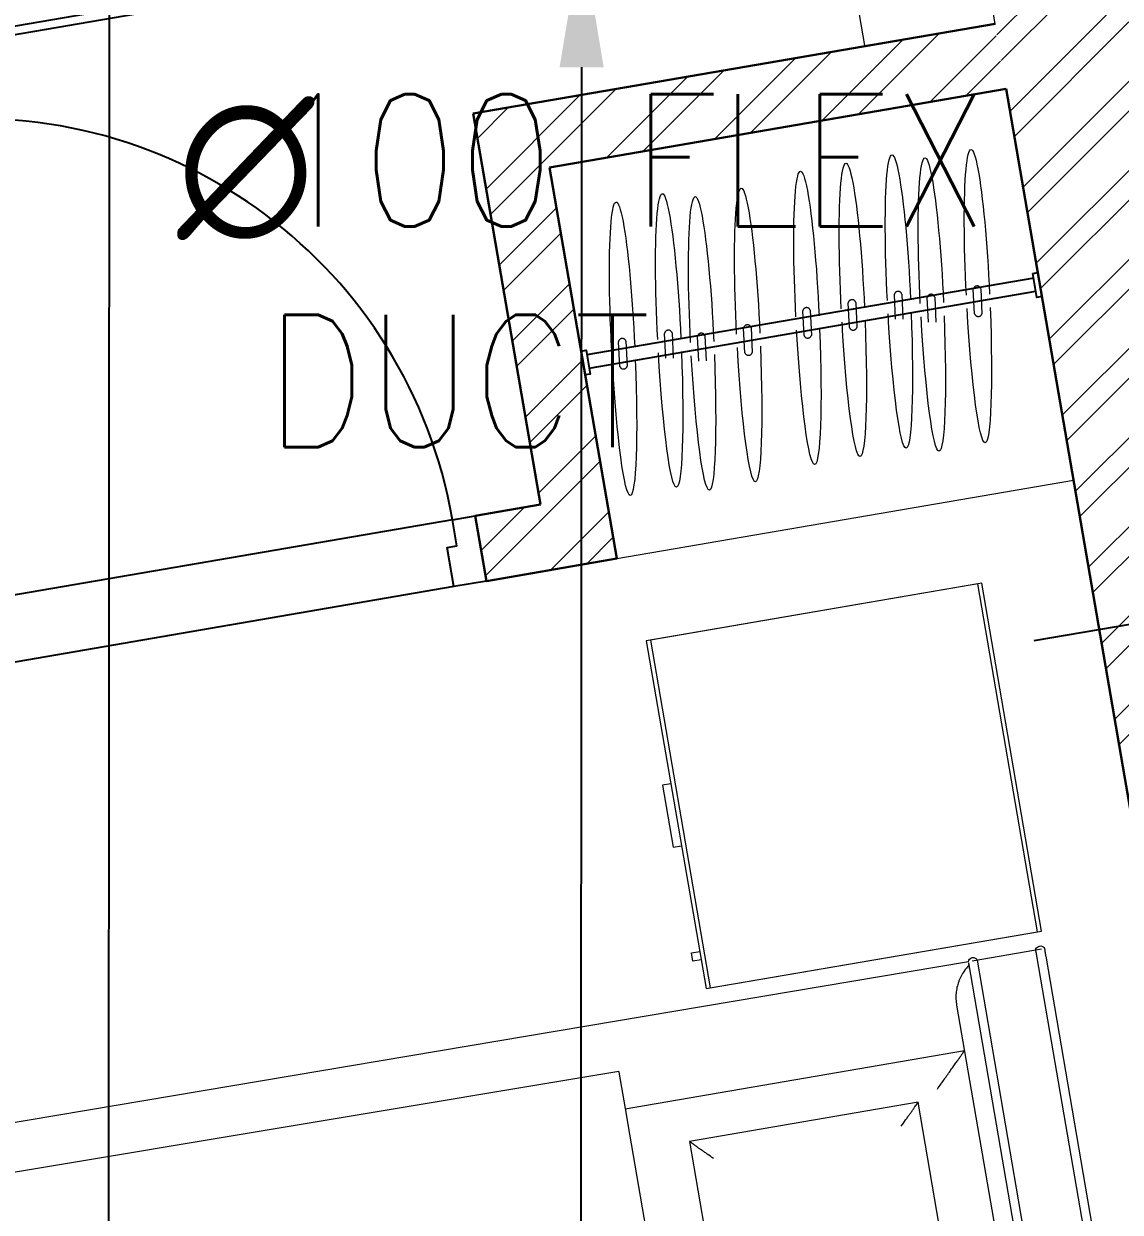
# Model space of a CAD drawing. Header units: millimetres. Extents: x -9226 to 166212, y -13 to 97274.
# Drawn here: x 24882 to 26539, y 16625 to 18422 of the extents above; entities that cross this region are included whole.
import ezdxf

# ---------------------------------------------------------------- set-up
doc = ezdxf.new("R2010")
doc.units = ezdxf.units.MM
for name, pattern in [('23491-GN-XR-PLOT LIMIT$0$DASHED', [0.75, 0.5, -0.25]), ('23491-GN-XR-PLOT LIMIT$0$PHANTOM2', [1.25, 0.625, -0.125, 0.125, -0.125, 0.125, -0.125]), ('23491-XR-AR-2ND FLOOR PLAN$0$23491-XR-AR-2ND FLOOR PLAN$0$Hidden_3', [7.14375, 4.7625, -2.38125]), ('23491-XR-AR-2ND FLOOR PLAN$0$Hidden_3', [7.14375, 4.7625, -2.38125])]:
    doc.linetypes.add(name, pattern=pattern)
doc.layers.get('0').update_dxf_attribs({"color": 8})
doc.layers.get('Defpoints').update_dxf_attribs({"color": 8})
for name, color, linetype in [('-TEXT', 7, 'Continuous'), ('1.INS', 8, 'Continuous'), ('23491-GN-XR-PLOT LIMIT$0$ARCADE', 8, 'Continuous'), ('23491-GN-XR-PLOT LIMIT$0$BUILDING', 8, 'Continuous'), ('23491-GN-XR-PLOT LIMIT$0$PODIUM', 8, 'Continuous'), ('23491-GN-XR-PLOT LIMIT$0$RETAIL', 8, 'Continuous'), ('23491-XR-AR-2ND FLOOR PLAN$0$23491-XR-AR-2ND FLOOR PLAN$0$I-JOINERY HIDDEN', 8, '23491-XR-AR-2ND FLOOR PLAN$0$23491-XR-AR-2ND FLOOR PLAN$0$Hidden_3'), ('23491-XR-AR-2ND FLOOR PLAN$0$I-JOINERY HIDDEN', 8, '23491-XR-AR-2ND FLOOR PLAN$0$Hidden_3'), ('EAD', 30, 'Continuous'), ('FAD', 3, 'Continuous'), ('VCD SHE', 7, 'Continuous')]:
    doc.layers.add(name, color=color, linetype=linetype)
for name, color, linetype, lineweight in [('1.TAGGING', 7, 'Continuous', 5), ('1.XREF', 8, 'Continuous', 9), ('23491-GN-XR-PLOT LIMIT$0$G-ANNO-TTLB', 8, 'Continuous', 5), ('23491-XR-AR-2ND FLOOR PLAN$0$23491-XR-AR-2ND FLOOR PLAN$0$23491-XR-AR-TYP-FLOOR$0$A-FIXT-TOIT-PLAN', 8, 'Continuous', 5), ('23491-XR-AR-2ND FLOOR PLAN$0$23491-XR-AR-2ND FLOOR PLAN$0$23491-XR-AR-TYP-FLOOR$0$A-FURN-FREE-PLAN', 8, 'Continuous', 5), ('23491-XR-AR-2ND FLOOR PLAN$0$23491-XR-AR-2ND FLOOR PLAN$0$23491-XR-AR-TYP-FLOOR$0$A-WALL-PATT', 8, 'Continuous', 5), ('23491-XR-AR-2ND FLOOR PLAN$0$23491-XR-AR-2ND FLOOR PLAN$0$23491-XR-AR-TYP-FLOOR$0$Zone-6_30May22$0$TYP$0$2B+G+19+R Typical Floor$0$A-DOOR', 8, 'Continuous', 25), ('23491-XR-AR-2ND FLOOR PLAN$0$23491-XR-AR-2ND FLOOR PLAN$0$A-FURN-FREE-PLAN', 8, 'Continuous', 5), ('23491-XR-AR-2ND FLOOR PLAN$0$23491-XR-AR-TYP-FLOOR$0$A-FURN-FREE-PLAN', 8, 'Continuous', 5), ('23491-XR-AR-2ND FLOOR PLAN$0$23491-XR-AR-TYP-FLOOR$0$A-WALL-PATT', 8, 'Continuous', 5), ('23491-XR-AR-2ND FLOOR PLAN$0$23491-XR-AR-TYP-FLOOR$0$Zone-6_30May22$0$TYP$0$2B+G+19+R Typical Floor$0$A-DOOR', 8, 'Continuous', 25), ('23491-XR-AR-2ND FLOOR PLAN$0$A-FURN-FREE-PLAN', 8, 'Continuous', 5), ('23491-XR-AR-2ND FLOOR PLAN$0$A-WALL', 8, 'Continuous', 30), ('23491-XR-AR-2ND FLOOR PLAN$0$A-WALL-CAVI', 8, 'Continuous', 15), ('A-ANNO-DIMS', 8, 'Continuous', 9)]:
    doc.layers.add(name, color=color, linetype=linetype, lineweight=lineweight)
doc.styles.add('JSE', font='romans.shx', dxfattribs={"width": 0.85})
doc.styles.add('ROMANS', font='isocp.shx', dxfattribs={"width": 0.8})
doc.styles.add('SDC-TEXT-ARB', font='sdc-arb.shx', dxfattribs={"height": 0.5})
doc.styles.get("Standard").update_dxf_attribs({"font": 'romans.shx', "height": 200})
doc.dimstyles.new('ISO-25', dxfattribs={"dimtxt": 200, "dimasz": 150, "dimexe": 1.25, "dimexo": 0.625, "dimgap": 1, "dimtad": 1, "dimtoh": 1, "dimdec": 0, "dimrnd": 5, "dimtxsty": 'Standard', "dimcen": 2.5, "dimclrd": 256, "dimclre": 256, "dimclrt": 7, "dimadec": 0, "dimazin": 0, "dimtfac": 1, "dimtdec": 0, "dimtix": 1, "dimtmove": 2, "dimatfit": 3, "dimfxl": 1, "dimarcsym": 1})
doc.dimstyles.new('JSE', dxfattribs={"dimtxt": 50, "dimasz": 150, "dimexe": 0.18, "dimexo": 0.0625, "dimgap": 50, "dimtad": 0, "dimdec": 0, "dimrnd": 5, "dimzin": 0, "dimdsep": 46, "dimtxsty": 'ROMANS', "dimcen": 0.09, "dimclrd": 7, "dimclre": 7, "dimclrt": 7, "dimadec": 0, "dimazin": 0, "dimtfac": 1, "dimtdec": 0, "dimtofl": 0, "dimtmove": 0, "dimatfit": 3, "dimfxl": 1, "dimtolj": 1, "dimtzin": 0, "dimarcsym": 1})
doc.dimstyles.new('JSE-1.25', dxfattribs={"dimtxt": 200, "dimasz": 150, "dimexe": 0.18, "dimexo": 0.0625, "dimgap": 20, "dimtad": 1, "dimdec": 0, "dimrnd": 5, "dimzin": 0, "dimdsep": 46, "dimtxsty": 'ROMANS', "dimcen": 0.09, "dimclrd": 256, "dimclre": 256, "dimclrt": 7, "dimadec": 0, "dimazin": 0, "dimtfac": 1, "dimtdec": 0, "dimtofl": 0, "dimtmove": 0, "dimatfit": 3, "dimfxl": 1, "dimtolj": 1, "dimtzin": 0, "dimarcsym": 0})

# ---------------------------------------------------------------- blocks, each defined once
blk = doc.blocks.new('*U215')
at = {"layer": '23491-XR-AR-2ND FLOOR PLAN$0$23491-XR-AR-TYP-FLOOR$0$Zone-6_30May22$0$TYP$0$2B+G+19+R Typical Floor$0$A-DOOR', "color": 8}
for p, q in [((0.765, 0), (0.035, 0)), ((0.75, -0.1), (0.05, -0.1))]:
    blk.add_line(p, q, dxfattribs=at)
blk.add_lwpolyline([(0.075, 0), (0.075, 0.7289), (0.035, 0.7289), (0.035, 0)], close=True, dxfattribs=at)
for points in [[(0.035, 0), (0, 0), (0, -0.1), (0.05, -0.1), (0.05, -0.04), (0.035, -0.04), (0.035, 0)], [(0.765, 0), (0.8, 0), (0.8, -0.1), (0.75, -0.1), (0.75, -0.04), (0.765, -0.04), (0.765, 0)]]:
    blk.add_lwpolyline(points, dxfattribs=at)
blk.add_arc((0.035, 0), 0.73, 360, 86.8589, dxfattribs=at)
blk = doc.blocks.new('23491-XR-AR-2ND FLOOR PLAN$0$23491-XR-AR-TYP-FLOOR$0$Zone-6_30May22$0$A$C7CC33DBA')
at = {"color": 8, "linetype": 'ByBlock'}
for p, q in [((0, 0), (0.508, 0)), ((0, -0.5334), (0, 0)), ((0.0063, -0.5334), (0.0063, 0)), ((0.0063, 0), (0.5144, 0)), ((0.508, 0), (0.508, -0.5334)), ((0.5144, 0), (0.5144, -0.5334)), ((0.5144, -0.2191), (0.5271, -0.2191)), ((0.5271, -0.2191), (0.5271, -0.3143)), ((0.5271, -0.3143), (0.5144, -0.3143)), ((0.5271, -0.4765), (0.5144, -0.4765)), ((0.5271, -0.4892), (0.5271, -0.4765)), ((0.5144, -0.4892), (0.5271, -0.4892)), ((0.508, -0.5334), (0, -0.5334)), ((0.2604, -0.5334), (0.0063, -0.5334)), ((0.5144, -0.5334), (0.2604, -0.5334))]:
    blk.add_line(p, q, dxfattribs=at)
blk = doc.blocks.new('23491-XR-AR-2ND FLOOR PLAN$0$23491-XR-AR-TYP-FLOOR$0$Zone-6_30May22$0$A$C38B4630D')
at = {"color": 8, "linetype": 'ByBlock'}
for p, q in [((-2.2732, 0.9668), (-0.3299, 0.9728)), ((-2.3902, -0.8214), (-2.3902, 0.955)), ((-2.3855, 0.9668), (-2.2823, 0.9668)), ((-2.3762, 0.955), (-2.3762, -0.8325)), ((-2.287, -0.8325), (-2.287, 0.9668)), ((-2.2823, 0.9668), (-2.279, 0.9668)), ((-2.273, 0.965), (-2.273, -0.8332)), ((-2.2445, 0.905), (-2.2445, -0.7714)), ((-1.7245, 0.8928), (-0.4294, 0.8988)), ((-1.7245, 0.8928), (-1.7245, 0.8918)), ((-1.7245, 0.8918), (-1.7245, 0.836)), ((-2.2445, 0.835), (-1.7245, 0.835)), ((-1.7245, 0.836), (-1.7245, 0.7967)), ((-1.7245, 0.7967), (-1.7245, 0.4144)), ((-2.1624, 0.7702), (-1.812, 0.7702)), ((-2.1624, 0.1366), (-2.1624, 0.7702)), ((-1.812, 0.7702), (-1.812, 0.1366))]:
    blk.add_line(p, q, dxfattribs=at)
at = {"color": 8, "linetype": 'ByBlock', "flags": 128}
for points in [[(-2.3902, 0.955), (-2.3902, 0.9554), (-2.3902, 0.9558), (-2.3902, 0.9562), (-2.3902, 0.9566), (-2.3902, 0.957), (-2.3902, 0.9574), (-2.3902, 0.9578), (-2.3902, 0.9581), (-2.3902, 0.9585), (-2.3902, 0.9589), (-2.3902, 0.9593), (-2.3902, 0.9596), (-2.3902, 0.96), (-2.3902, 0.9603), (-2.3902, 0.9606), (-2.3902, 0.961), (-2.3902, 0.9613), (-2.3902, 0.9616), (-2.3902, 0.9619), (-2.3902, 0.9622), (-2.3902, 0.9624), (-2.3902, 0.9627), (-2.3902, 0.963), (-2.3902, 0.9632), (-2.3902, 0.9634), (-2.3902, 0.9636), (-2.3902, 0.9638), (-2.3902, 0.964), (-2.3902, 0.9642), (-2.3902, 0.9643), (-2.3902, 0.9645), (-2.3902, 0.9646), (-2.3902, 0.9647), (-2.3902, 0.9648), (-2.3902, 0.9649), (-2.3902, 0.9649), (-2.3902, 0.965), (-2.3902, 0.965), (-2.3902, 0.965)], [(-2.3762, 0.965), (-2.3762, 0.965), (-2.3762, 0.965), (-2.3762, 0.9649), (-2.3762, 0.9649), (-2.3762, 0.9648), (-2.3762, 0.9647), (-2.3762, 0.9646), (-2.3762, 0.9645), (-2.3762, 0.9644), (-2.3762, 0.9642), (-2.3762, 0.964), (-2.3762, 0.9639), (-2.3762, 0.9637), (-2.3762, 0.9635), (-2.3762, 0.9633), (-2.3762, 0.963), (-2.3762, 0.9628), (-2.3762, 0.9625), (-2.3762, 0.9622), (-2.3762, 0.962), (-2.3762, 0.9617), (-2.3762, 0.9614), (-2.3762, 0.9611), (-2.3762, 0.9607), (-2.3762, 0.9604), (-2.3762, 0.9601), (-2.3762, 0.9597), (-2.3762, 0.9594), (-2.3762, 0.959), (-2.3762, 0.9586), (-2.3762, 0.9582), (-2.3762, 0.9579), (-2.3762, 0.9575), (-2.3762, 0.9571), (-2.3762, 0.9567), (-2.3762, 0.9563), (-2.3762, 0.9559), (-2.3762, 0.9555), (-2.3762, 0.9551), (-2.3762, 0.955)], [(-2.273, 0.965), (-2.273, 0.965), (-2.273, 0.965), (-2.273, 0.9649), (-2.273, 0.9649), (-2.273, 0.9648), (-2.273, 0.9647), (-2.273, 0.9646), (-2.273, 0.9645), (-2.273, 0.9644), (-2.273, 0.9642), (-2.273, 0.964), (-2.273, 0.9639), (-2.273, 0.9637), (-2.273, 0.9635), (-2.273, 0.9633), (-2.273, 0.963), (-2.273, 0.9628), (-2.273, 0.9625), (-2.273, 0.9622), (-2.273, 0.962), (-2.273, 0.9617), (-2.273, 0.9614), (-2.273, 0.9611), (-2.273, 0.9607), (-2.273, 0.9604), (-2.273, 0.9601), (-2.273, 0.9597), (-2.273, 0.9594), (-2.273, 0.959), (-2.273, 0.9586), (-2.273, 0.9582), (-2.273, 0.9579), (-2.273, 0.9575), (-2.273, 0.9571), (-2.273, 0.9567), (-2.273, 0.9563), (-2.273, 0.9559), (-2.273, 0.9555), (-2.273, 0.9551), (-2.273, 0.955)]]:
    blk.add_lwpolyline(points, dxfattribs=at)
at = {"color": 8, "linetype": 'ByBlock'}
for centre, start, end in [((-2.3832, 0.965), 0, 180.0153), ((-2.28, 0.965), 14.8093, 165.1909)]:
    blk.add_arc(centre, 0.007, start, end, dxfattribs=at)
for points, knots in [([(-2.2727, 0.9608), (-2.2698, 0.9587), (-2.2649, 0.9545), (-2.2596, 0.9484), (-2.2561, 0.9435), (-2.2529, 0.9384), (-2.2495, 0.9316), (-2.2466, 0.9229), (-2.2449, 0.9142), (-2.2445, 0.9081), (-2.2445, 0.905)], [0.1050193, 0.1050193, 0.1050193, 0.1050193, 0.25, 0.375, 0.4375, 0.5, 0.625, 0.75, 0.875, 1, 1, 1, 1]), ([(-2.1945, 0.785), (-2.1989, 0.7894), (-2.2054, 0.7959), (-2.2137, 0.8042), (-2.2186, 0.8091), (-2.2222, 0.8128), (-2.2258, 0.8163), (-2.2291, 0.8196), (-2.2321, 0.8226), (-2.2349, 0.8254), (-2.2379, 0.8284), (-2.2408, 0.8313), (-2.2436, 0.8341), (-2.2444, 0.835), (-2.2445, 0.835)], [0, 0, 0, 0, 0.166667, 0.25, 0.333333, 0.375, 0.416667, 0.5, 0.541667, 0.583333, 0.666667, 0.75, 0.833333, 1, 1, 1, 1]), ([(-2.131, 0.7388), (-2.1338, 0.7416), (-2.1379, 0.7458), (-2.1433, 0.7511), (-2.1464, 0.7542), (-2.1488, 0.7566), (-2.1511, 0.7589), (-2.1532, 0.761), (-2.1552, 0.763), (-2.157, 0.7648), (-2.1598, 0.7675), (-2.1614, 0.7692), (-2.1622, 0.77)], [0, 0, 0, 0, 0.2, 0.3, 0.4, 0.45, 0.5, 0.6, 0.65, 0.7, 0.8, 1, 1, 1, 1]), ([(-1.8434, 0.7388), (-1.8407, 0.7416), (-1.8365, 0.7457), (-1.8311, 0.7511), (-1.828, 0.7542), (-1.8256, 0.7566), (-1.8233, 0.7589), (-1.8212, 0.761), (-1.8193, 0.7629), (-1.8175, 0.7648), (-1.8147, 0.7675), (-1.813, 0.7692), (-1.8122, 0.77)], [0, 0, 0, 0, 0.2, 0.3, 0.4, 0.45, 0.5, 0.6, 0.65, 0.7, 0.8, 1, 1, 1, 1])]:
    blk.add_open_spline(points, degree=3, knots=knots, dxfattribs=at)
for points in [[(-2.1622, 0.77), (-2.1623, 0.7701), (-2.1624, 0.7702), (-2.1624, 0.7702), (-2.1624, 0.7702)], [(-1.8122, 0.77), (-1.8121, 0.7701), (-1.812, 0.7702), (-1.812, 0.7702), (-1.812, 0.7702)]]:
    blk.add_open_spline(points, degree=3, dxfattribs=at)
at = {"color": 8}
blk.add_blockref('23491-XR-AR-2ND FLOOR PLAN$0$23491-XR-AR-TYP-FLOOR$0$Zone-6_30May22$0$A$C7CC33DBA', (-2.3902, 1.5272), dxfattribs=at)
blk = doc.blocks.new('*U540')
at = {"layer": '23491-XR-AR-2ND FLOOR PLAN$0$I-JOINERY HIDDEN', "color": 8, "linetype": 'ByBlock', "ltscale": 5, "extrusion": (-5.56122e-21, -2.50539e-08, 1), "elevation": 0}
blk.add_lwpolyline([(207, 18.4), (214.6, 18.4), (214.6, -18.4), (207, -18.4)], close=True, dxfattribs=at)
at = {"layer": '23491-XR-AR-2ND FLOOR PLAN$0$I-JOINERY HIDDEN', "color": 8, "linetype": 'ByBlock', "ltscale": 5, "extrusion": (-5.56122e-21, -2.50539e-08, 1)}
blk.add_lwpolyline([(899.5, 18.4), (907, 18.4), (907, -18.4), (899.5, -18.4)], close=True, dxfattribs=at)
at = {"layer": '23491-XR-AR-2ND FLOOR PLAN$0$I-JOINERY HIDDEN', "color": 8, "linetype": 'ByBlock', "ltscale": 5, "extrusion": (-5.56122e-21, -2.50539e-08, 1), "elevation": 0}
for points in [[(899.5, 11), (214.6, 11)], [(214.6, -9), (899.5, -9)]]:
    blk.add_lwpolyline(points, dxfattribs=at)
blk = doc.blocks.new('23491-GN-XR-PLOT LIMIT')
at = {"layer": '23491-GN-XR-PLOT LIMIT$0$ARCADE', "color": 8}
blk.add_lwpolyline([(48271.7, 23525.6, 0.000496), (5000, 16088.4), (5000, 11014.2, -0.000526), (50902.2, 18902.5), (55000, 23715.1), (55000, 82243.6), (50763.6, 86480), (9264.6, 86480), (5000, 82215.4), (5000, 81480), (48692.6, 81480), (50500, 80172.6), (50500, 25555.4)], format="xyb", close=True, dxfattribs=at)
at = {"layer": '23491-GN-XR-PLOT LIMIT$0$BUILDING', "color": 8, "linetype": '23491-GN-XR-PLOT LIMIT$0$DASHED', "ltscale": 15, "flags": 128}
blk.add_lwpolyline([(48692.6, 81480), (11335.6, 81480), (10000, 80144.4), (10000, 6804.2, -0.000414), (46066.1, 13003.5), (50500, 17623.6), (50500, 80172.6)], format="xyb", close=True, dxfattribs=at)
at = {"layer": '23491-GN-XR-PLOT LIMIT$0$G-ANNO-TTLB', "color": 8, "linetype": '23491-GN-XR-PLOT LIMIT$0$PHANTOM2', "ltscale": 25, "const_width": 25, "flags": 128}
blk.add_lwpolyline([(60000, 91480), (0, 91480), (0, 0, -0.000688), (60000, 10310)], format="xyb", close=True, dxfattribs=at)
at = {"layer": '23491-GN-XR-PLOT LIMIT$0$PODIUM', "color": 8, "linetype": '23491-GN-XR-PLOT LIMIT$0$DASHED', "ltscale": 15, "flags": 128}
blk.add_lwpolyline([(5000, 82215.4), (5000, 11014.2, -0.000526), (50902.2, 18902.5), (55000, 23715.1), (55000, 82243.6), (50763.6, 86480), (9264.6, 86480)], format="xyb", close=True, dxfattribs=at)
blk.add_lwpolyline([(5000, 82215.4), (5000, 11014.2, -0.000526), (50902.2, 18902.5), (55000, 23715.1), (55000, 82243.6), (50763.6, 86480), (9264.6, 86480)], format="xyb", close=True, dxfattribs=at)
at = {"layer": '23491-GN-XR-PLOT LIMIT$0$RETAIL', "color": 8}
blk.add_lwpolyline([(48271.7, 23525.6), (50500, 25555.4), (50500, 80172.6), (48692.6, 81480), (5000, 81480), (5000, 71480), (40000, 71480), (40000, 32256.2, 0.000401), (5000, 26236.7), (5000, 16088.4, -0.000496)], format="xyb", close=True, dxfattribs=at)
blk = doc.blocks.new('*U526')
at = {"layer": '23491-XR-AR-2ND FLOOR PLAN$0$23491-XR-AR-2ND FLOOR PLAN$0$23491-XR-AR-TYP-FLOOR$0$Zone-6_30May22$0$TYP$0$2B+G+19+R Typical Floor$0$A-DOOR', "color": 8}
for p, q in [((0.765, 0), (0.035, 0)), ((0.75, -0.1), (0.05, -0.1))]:
    blk.add_line(p, q, dxfattribs=at)
blk.add_lwpolyline([(0.075, 0), (0.075, 0.7289), (0.035, 0.7289), (0.035, 0)], close=True, dxfattribs=at)
for points in [[(0.035, 0), (0, 0), (0, -0.1), (0.05, -0.1), (0.05, -0.04), (0.035, -0.04), (0.035, 0)], [(0.765, 0), (0.8, 0), (0.8, -0.1), (0.75, -0.1), (0.75, -0.04), (0.765, -0.04), (0.765, 0)]]:
    blk.add_lwpolyline(points, dxfattribs=at)
blk.add_arc((0.035, 0), 0.73, 360, 86.8589, dxfattribs=at)
blk = doc.blocks.new('*U176')
at = {"layer": '23491-XR-AR-2ND FLOOR PLAN$0$23491-XR-AR-2ND FLOOR PLAN$0$I-JOINERY HIDDEN', "color": 8, "linetype": 'ByBlock', "ltscale": 5, "extrusion": (-5.56122e-21, -2.50539e-08, 1), "elevation": 0}
blk.add_lwpolyline([(207, 18.4), (214.6, 18.4), (214.6, -18.4), (207, -18.4)], close=True, dxfattribs=at)
at = {"layer": '23491-XR-AR-2ND FLOOR PLAN$0$23491-XR-AR-2ND FLOOR PLAN$0$I-JOINERY HIDDEN', "color": 8, "linetype": 'ByBlock', "ltscale": 5, "extrusion": (-5.56122e-21, -2.50539e-08, 1)}
blk.add_lwpolyline([(899.5, 18.4), (907, 18.4), (907, -18.4), (899.5, -18.4)], close=True, dxfattribs=at)
at = {"layer": '23491-XR-AR-2ND FLOOR PLAN$0$23491-XR-AR-2ND FLOOR PLAN$0$I-JOINERY HIDDEN', "color": 8, "linetype": 'ByBlock', "ltscale": 5, "extrusion": (-5.56122e-21, -2.50539e-08, 1), "elevation": 0}
for points in [[(899.5, 11), (214.6, 11)], [(214.6, -9), (899.5, -9)]]:
    blk.add_lwpolyline(points, dxfattribs=at)
blk = doc.blocks.new('*U180')
at = {"color": 8, "ltscale": 0.05}
blk.add_line((200, -145), (200, 145), dxfattribs=at)
at = {"color": 8}
for points in [[(0, -571.8), (200, -571.8), (190.9, 678.6), (-9.1, 678.6)], [(271, 284), (262, 284), (262, 316), (271, 316), (271, 284)], [(200, -225), (205, -225), (205, -275), (200, -275)], [(205, -245), (214.6, -245), (214.6, -255), (205, -255)]]:
    blk.add_lwpolyline(points, close=True, dxfattribs=at)
for points in [[(263, 316), (263, 374.5)], [(270, 316), (270, 374.5)], [(210, 324.9), (200, 324.9)], [(200, 324.9), (200, 275.1)], [(210, 324.9), (210, 275.1)], [(210, 303.5), (262, 303.5)], [(210, 296.5), (262, 296.5)], [(210, 275.1), (200, 275.1)], [(263, 225.5), (263, 284)], [(270, 225.5), (270, 284)]]:
    blk.add_lwpolyline(points, dxfattribs=at)
blk.add_lwpolyline([(800, -85), (800, 85, 0.414214), (700, 185), (200, 185), (200, -185), (700, -185, 0.414214)], format="xyb", close=True, dxfattribs=at)
blk.add_lwpolyline([(300, -185, -0.414214), (275, -160), (275, 160, -0.414214), (300, 185)], format="xyb", dxfattribs=at)
at = {"color": 8, "ltscale": 0.2}
blk.add_lwpolyline([(750, -85), (750, 85, 0.414214), (700, 135), (375, 135, 0.414214), (350, 110), (350, -110, 0.414214), (375, -135), (700, -135, 0.414214)], format="xyb", close=True, dxfattribs=at)
blk.add_circle((425, 0), 50, dxfattribs=at)
at = {"color": 8}
blk.add_circle((229.7, -250), 15.1, dxfattribs=at)
for centre, start, end in [((266.5, 374.5), 0, 180), ((266.5, 225.5), 180, 0)]:
    blk.add_arc(centre, 3.5, start, end, dxfattribs=at)
blk = doc.blocks.new('23491-XR-AR-2ND FLOOR PLAN')
at = {"layer": '23491-XR-AR-2ND FLOOR PLAN$0$23491-XR-AR-2ND FLOOR PLAN$0$23491-XR-AR-TYP-FLOOR$0$A-WALL-PATT'}
h = blk.add_hatch(dxfattribs=at)
h.set_pattern_fill('ANSI32', color=8, scale=10)
h.paths.add_polyline_path([(25564.1, 17678.1), (25662.7, 17695), (25561, 18286.4), (26348.3, 18421.6), (26365.2, 18323.1), (25676.5, 18204.7), (25778.2, 17613.4), (25581, 17579.5)])
h.paths.add_polyline_path([(23442.1, 17922.2), (23459, 17823.7), (24493.9, 18001.5), (24595.5, 17410.2), (24792.6, 17444), (24775.7, 17542.6), (24677.1, 17525.7), (24575.5, 18117), (24378.4, 18083.1)])
at = {"layer": '23491-XR-AR-2ND FLOOR PLAN$0$23491-XR-AR-TYP-FLOOR$0$A-WALL-PATT'}
h = blk.add_hatch(dxfattribs=at)
h.set_pattern_fill('ANSI32', color=8, scale=10)
h.paths.add_polyline_path([(27050.2, 15525.1), (26588.9, 18209.3), (26588.9, 18209.3), (26182.5, 20574.7), (26083.9, 20557.7), (26219.4, 19769.6), (25529.5, 19651.1), (25546.5, 19552.1), (26137.8, 19653.7), (26853.1, 15491.2)])
at = {"layer": '23491-XR-AR-2ND FLOOR PLAN$0$23491-XR-AR-2ND FLOOR PLAN$0$23491-XR-AR-TYP-FLOOR$0$A-FURN-FREE-PLAN', "color": 8}
blk.add_line((25778.2, 17613.4), (26468, 17732), dxfattribs=at)
at = {"layer": '23491-XR-AR-2ND FLOOR PLAN$0$23491-XR-AR-2ND FLOOR PLAN$0$A-FURN-FREE-PLAN', "color": 8, "extrusion": (-6.43075e-09, 2.43087e-08, 1)}
for p, q in [((26318.7, 17983.3, 0), (26316.7, 18020.5, 0)), ((26328, 18021.4, 0), (26329.7, 17983.4, 0)), ((26199.3, 17975.2, 0), (26197.4, 18012.4, 0)), ((26208.6, 18013.3, 0), (26210.3, 17975.3, 0)), ((26249.1, 17970.7, 0), (26247.1, 18007.9, 0)), ((26258.4, 18008.8, 0), (26260.1, 17970.8, 0)), ((26061.1, 17950.6, 0), (26059.1, 17987.8, 0)), ((26070.3, 17988.7, 0), (26072, 17950.7, 0)), ((26129.7, 17962.6, 0), (26127.8, 17999.8, 0)), ((26139, 18000.7, 0), (26140.7, 17962.7, 0)), ((25852.2, 17916.5, 0), (25850.3, 17953.7, 0)), ((25861.5, 17954.6, 0), (25863.2, 17916.6, 0)), ((25902, 17912, 0), (25900, 17949.2, 0)), ((25911.3, 17950.1, 0), (25913, 17912.1, 0)), ((25971.6, 17924.6, 0), (25969.7, 17961.8, 0)), ((25980.9, 17962.7, 0), (25982.6, 17924.7, 0)), ((25782.6, 17903.9, 0), (25780.7, 17941.1, 0)), ((25791.9, 17942, 0), (25793.6, 17904, 0))]:
    blk.add_line(p, q, dxfattribs=at)
at = {"layer": '23491-XR-AR-2ND FLOOR PLAN$0$23491-XR-AR-2ND FLOOR PLAN$0$A-FURN-FREE-PLAN', "color": 8, "linetype": '23491-XR-AR-2ND FLOOR PLAN$0$23491-XR-AR-2ND FLOOR PLAN$0$Hidden_3', "ltscale": 10, "extrusion": (-6.43075e-09, 2.43087e-08, 1)}
for centre, radius, start, end in [((26322.5, 18019.7, 0), 5.78, 17.3246, 171.9772), ((26133.5, 17999, 0), 5.78, 17.3246, 171.9772), ((26203.1, 18011.6, 0), 5.78, 17.3246, 171.9772), ((26252.9, 18007.1, 0), 5.78, 17.3246, 171.9772), ((26064.8, 17987, 0), 5.78, 17.3246, 171.9772), ((26324.2, 17985.2, 0), 5.8, 198.8703, 341.7401), ((25975.4, 17961, 0), 5.78, 17.3246, 171.9772), ((25856, 17952.9, 0), 5.78, 17.3246, 171.9772), ((25905.8, 17948.4, 0), 5.78, 17.3246, 171.9772), ((26066.5, 17952.5, 0), 5.8, 198.8703, 341.7401), ((26135.2, 17964.5, 0), 5.8, 198.8703, 341.7401), ((25786.4, 17940.3, 0), 5.78, 17.3246, 171.9772), ((25977.1, 17926.5, 0), 5.8, 198.8703, 341.7401), ((25788.1, 17905.8, 0), 5.8, 198.8703, 341.7401)]:
    blk.add_arc(centre, radius, start, end, dxfattribs=at)
at = {"layer": '23491-XR-AR-2ND FLOOR PLAN$0$23491-XR-AR-2ND FLOOR PLAN$0$A-FURN-FREE-PLAN', "color": 8, "lineweight": 0, "ltscale": 10, "extrusion": (6.53648e-09, -2.56002e-08, -1)}
for centre, major_axis, ratio, start_param, end_param in [((26323.4, 18020.3, 0), (-10.2, 211.5, 0), 0.082947, 4.674333, 7.892004), ((26134.4, 17999.6, 0), (-10.2, 211.5, 0), 0.082947, 4.674333, 7.892004), ((26204, 18012.2, 0), (-10.2, 211.5, 0), 0.082947, 4.674333, 7.892004), ((26253.8, 18007.7, 0), (-10.2, 211.5, 0), 0.082947, 4.674333, 7.892004), ((26065.8, 17987.6, 0), (-10.2, 211.5, 0), 0.082947, 4.674333, 7.892004), ((25976.3, 17961.6, 0), (-10.2, 211.5, 0), 0.082947, 4.674333, 7.892004), ((25787.3, 17940.9, 0), (-10.2, 211.5, 0), 0.082947, 4.674333, 7.892004), ((25857, 17953.5, 0), (-10.2, 211.5, 0), 0.082947, 4.674333, 7.892004), ((25906.7, 17949, 0), (-10.2, 211.5, 0), 0.082947, 4.674333, 7.892004), ((26204, 18012.2, 0), (-11.2, 232, 0), 0.075611, 1.691856, 4.591299), ((26323.4, 18020.3, 0), (-11.2, 232, 0), 0.075611, 1.691856, 4.591299), ((26134.4, 17999.6, 0), (-11.2, 232, 0), 0.075611, 1.691856, 4.591299), ((26253.8, 18007.7, 0), (-11.2, 232, 0), 0.075611, 1.691856, 4.591299), ((26065.8, 17987.6, 0), (-11.2, 232, 0), 0.075611, 1.691856, 4.591299), ((25976.3, 17961.6, 0), (-11.2, 232, 0), 0.075611, 1.691856, 4.591299), ((25787.3, 17940.9, 0), (-11.2, 232, 0), 0.075611, 1.691856, 4.591299), ((25857, 17953.5, 0), (-11.2, 232, 0), 0.075611, 1.691856, 4.591299), ((25906.7, 17949, 0), (-11.2, 232, 0), 0.075611, 1.691856, 4.591299)]:
    blk.add_ellipse(centre, major_axis=major_axis, ratio=ratio, start_param=start_param, end_param=end_param, dxfattribs=at)
at = {"layer": '23491-XR-AR-2ND FLOOR PLAN$0$23491-XR-AR-TYP-FLOOR$0$A-FURN-FREE-PLAN', "color": 8}
blk.add_line((25778.2, 17613.4), (26468, 17732), dxfattribs=at)
at = {"layer": '23491-XR-AR-2ND FLOOR PLAN$0$A-FURN-FREE-PLAN', "color": 8, "extrusion": (-6.43075e-09, 2.43087e-08, 1)}
for p, q in [((26318.7, 17983.3, 0), (26316.7, 18020.5, 0)), ((26328, 18021.4, 0), (26329.7, 17983.4, 0)), ((26199.3, 17975.2, 0), (26197.4, 18012.4, 0)), ((26208.6, 18013.3, 0), (26210.3, 17975.3, 0)), ((26249.1, 17970.7, 0), (26247.1, 18007.9, 0)), ((26258.4, 18008.8, 0), (26260.1, 17970.8, 0)), ((26061.1, 17950.6, 0), (26059.1, 17987.8, 0)), ((26070.3, 17988.7, 0), (26072, 17950.7, 0)), ((26129.7, 17962.6, 0), (26127.8, 17999.8, 0)), ((26139, 18000.7, 0), (26140.7, 17962.7, 0)), ((25852.2, 17916.5, 0), (25850.3, 17953.7, 0)), ((25861.5, 17954.6, 0), (25863.2, 17916.6, 0)), ((25902, 17912, 0), (25900, 17949.2, 0)), ((25911.3, 17950.1, 0), (25913, 17912.1, 0)), ((25971.6, 17924.6, 0), (25969.7, 17961.8, 0)), ((25980.9, 17962.7, 0), (25982.6, 17924.7, 0)), ((25782.6, 17903.9, 0), (25780.7, 17941.1, 0)), ((25791.9, 17942, 0), (25793.6, 17904, 0))]:
    blk.add_line(p, q, dxfattribs=at)
at = {"layer": '23491-XR-AR-2ND FLOOR PLAN$0$A-FURN-FREE-PLAN', "color": 8, "linetype": '23491-XR-AR-2ND FLOOR PLAN$0$Hidden_3', "ltscale": 10, "extrusion": (-6.43075e-09, 2.43087e-08, 1)}
for centre, radius, start, end in [((26322.5, 18019.7, 0), 5.78, 17.3246, 171.9772), ((26133.5, 17999, 0), 5.78, 17.3246, 171.9772), ((26203.1, 18011.6, 0), 5.78, 17.3246, 171.9772), ((26252.9, 18007.1, 0), 5.78, 17.3246, 171.9772), ((26064.8, 17987, 0), 5.78, 17.3246, 171.9772), ((26324.2, 17985.2, 0), 5.8, 198.8703, 341.7401), ((25975.4, 17961, 0), 5.78, 17.3246, 171.9772), ((25856, 17952.9, 0), 5.78, 17.3246, 171.9772), ((25905.8, 17948.4, 0), 5.78, 17.3246, 171.9772), ((26066.5, 17952.5, 0), 5.8, 198.8703, 341.7401), ((26135.2, 17964.5, 0), 5.8, 198.8703, 341.7401), ((25786.4, 17940.3, 0), 5.78, 17.3246, 171.9772), ((25977.1, 17926.5, 0), 5.8, 198.8703, 341.7401), ((25788.1, 17905.8, 0), 5.8, 198.8703, 341.7401)]:
    blk.add_arc(centre, radius, start, end, dxfattribs=at)
at = {"layer": '23491-XR-AR-2ND FLOOR PLAN$0$A-FURN-FREE-PLAN', "color": 8, "lineweight": 0, "ltscale": 10, "extrusion": (6.53648e-09, -2.56002e-08, -1)}
for centre, major_axis, ratio, start_param, end_param in [((26323.4, 18020.3, 0), (-10.2, 211.5, 0), 0.082947, 4.674333, 7.892004), ((26134.4, 17999.6, 0), (-10.2, 211.5, 0), 0.082947, 4.674333, 7.892004), ((26204, 18012.2, 0), (-10.2, 211.5, 0), 0.082947, 4.674333, 7.892004), ((26253.8, 18007.7, 0), (-10.2, 211.5, 0), 0.082947, 4.674333, 7.892004), ((26065.8, 17987.6, 0), (-10.2, 211.5, 0), 0.082947, 4.674333, 7.892004), ((25976.3, 17961.6, 0), (-10.2, 211.5, 0), 0.082947, 4.674333, 7.892004), ((25787.3, 17940.9, 0), (-10.2, 211.5, 0), 0.082947, 4.674333, 7.892004), ((25857, 17953.5, 0), (-10.2, 211.5, 0), 0.082947, 4.674333, 7.892004), ((25906.7, 17949, 0), (-10.2, 211.5, 0), 0.082947, 4.674333, 7.892004), ((26204, 18012.2, 0), (-11.2, 232, 0), 0.075611, 1.691856, 4.591299), ((26323.4, 18020.3, 0), (-11.2, 232, 0), 0.075611, 1.691856, 4.591299), ((26134.4, 17999.6, 0), (-11.2, 232, 0), 0.075611, 1.691856, 4.591299), ((26253.8, 18007.7, 0), (-11.2, 232, 0), 0.075611, 1.691856, 4.591299), ((26065.8, 17987.6, 0), (-11.2, 232, 0), 0.075611, 1.691856, 4.591299), ((25976.3, 17961.6, 0), (-11.2, 232, 0), 0.075611, 1.691856, 4.591299), ((25787.3, 17940.9, 0), (-11.2, 232, 0), 0.075611, 1.691856, 4.591299), ((25857, 17953.5, 0), (-11.2, 232, 0), 0.075611, 1.691856, 4.591299), ((25906.7, 17949, 0), (-11.2, 232, 0), 0.075611, 1.691856, 4.591299)]:
    blk.add_ellipse(centre, major_axis=major_axis, ratio=ratio, start_param=start_param, end_param=end_param, dxfattribs=at)
at = {"layer": '23491-XR-AR-2ND FLOOR PLAN$0$A-WALL', "color": 8}
for p, q in [((26349.5, 18421.8, 0), (25561, 18286.4, 0)), ((25676.5, 18204.7, 0), (26366.4, 18323.3, 0)), ((26366.4, 18323.3, 0), (26853.1, 15491.2, 0)), ((25561, 18286.4, 0), (25662.7, 17695, 0)), ((25778.2, 17613.4, 0), (25676.5, 18204.7, 0)), ((25662.7, 17695, 0), (25564.1, 17678.1, 0)), ((25564.1, 17678.1, 0), (25581, 17579.5, 0)), ((25564.1, 17678.1, 0), (25581, 17579.5, 0)), ((25581, 17579.5, 0), (25778.2, 17613.4, 0))]:
    blk.add_line(p, q, dxfattribs=at)
at = {"layer": '23491-XR-AR-2ND FLOOR PLAN$0$23491-XR-AR-2ND FLOOR PLAN$0$23491-XR-AR-TYP-FLOOR$0$A-FIXT-TOIT-PLAN', "color": 8, "rotation": 189.3359206280652}
blk.add_blockref('*U180', (26230.5, 19089.7, 0), dxfattribs=at)
at = {"layer": '23491-XR-AR-2ND FLOOR PLAN$0$23491-XR-AR-2ND FLOOR PLAN$0$23491-XR-AR-TYP-FLOOR$0$Zone-6_30May22$0$TYP$0$2B+G+19+R Typical Floor$0$A-DOOR', "color": 8, "xscale": 1000.000000000009, "yscale": 1000.000000000009, "zscale": 1000.000000000009, "rotation": 9.750271755990429}
blk.add_blockref('*U526', (24775.7, 17542.6), dxfattribs=at)
at = {"layer": '23491-XR-AR-2ND FLOOR PLAN$0$23491-XR-AR-2ND FLOOR PLAN$0$A-FURN-FREE-PLAN', "color": 8, "ltscale": 10, "extrusion": (-6.34904e-09, 2.43301e-08, 1), "rotation": 9.750272138133536}
blk.add_blockref('*U176', (25523.3, 17874, 0), dxfattribs=at)
at = {"layer": '23491-XR-AR-2ND FLOOR PLAN$0$23491-XR-AR-TYP-FLOOR$0$A-FURN-FREE-PLAN', "color": 8, "xscale": -1000.000000000008, "yscale": 1000.000000000008, "zscale": 1000.000000000008, "rotation": 9.750271755990436}
blk.add_blockref('23491-XR-AR-2ND FLOOR PLAN$0$23491-XR-AR-TYP-FLOOR$0$Zone-6_30May22$0$A$C38B4630D', (24232.6, 15666.2, -6.7), dxfattribs=at)
at = {"layer": '23491-XR-AR-2ND FLOOR PLAN$0$23491-XR-AR-TYP-FLOOR$0$Zone-6_30May22$0$TYP$0$2B+G+19+R Typical Floor$0$A-DOOR', "color": 8, "xscale": 1000.000000000009, "yscale": 1000.000000000009, "zscale": 1000.000000000009, "rotation": 9.750271755990429}
blk.add_blockref('*U215', (24775.7, 17542.6), dxfattribs=at)
at = {"layer": '23491-XR-AR-2ND FLOOR PLAN$0$A-FURN-FREE-PLAN', "color": 8, "ltscale": 10, "extrusion": (-6.34904e-09, 2.43301e-08, 1), "rotation": 9.750272138133536}
blk.add_blockref('*U540', (25523.3, 17874, 0), dxfattribs=at)
at = {"layer": '23491-XR-AR-2ND FLOOR PLAN$0$A-WALL-CAVI', "color": 8}
blk.add_blockref('23491-GN-XR-PLOT LIMIT', (0, 0), dxfattribs=at)
blk = doc.blocks.new('XREF')
at = {"layer": 'A-ANNO-DIMS', "color": 8}
blk.add_blockref('23491-XR-AR-2ND FLOOR PLAN', (0, 0), dxfattribs=at)
blk = doc.blocks.new('*D435')
at = {"layer": 'Defpoints', "color": 0, "transparency": 16777216}
for p in [(26704, 17539.9), (28132.6, 17485.9), (26754, 17249, 0)]:
    blk.add_point(p, dxfattribs=at)
at = {"layer": 'VCD SHE', "lineweight": -2, "transparency": 16777216}
for p, q in [((28230.5, 17802.2), (28378.3, 17827.6)), ((28082.7, 17776.8), (26704, 17539.9)), ((28132.5, 17486.5), (28082.4, 17778.1)), ((26753.8, 17249.6), (26703.7, 17541.2)), ((26556.1, 17514.5), (26408.3, 17489.1))]:
    blk.add_line(p, q, dxfattribs=at)
at = {"layer": 'VCD SHE', "transparency": 16777216}
for points in [[(28226.3, 17826.9), (28234.7, 17777.6), (28082.7, 17776.8)], [(26551.9, 17539.2), (26560.4, 17489.9), (26704, 17539.9)]]:
    blk.add_solid(points, dxfattribs=at)
at = {"layer": 'VCD SHE', "color": 7, "transparency": 16777216, "insert": (26981.6, 17687.7), "char_height": 200, "attachment_point": 5, "rotation": 9.7502}
blk.add_mtext('1400', dxfattribs=at)

msp = doc.modelspace()

# ---------------------------------------------------------------- block references
at = {"layer": '1.XREF'}
msp.add_blockref('XREF', (0, 0), dxfattribs=at)

# ---------------------------------------------------------------- next in the draw order: linework, layer by layer
at = {"layer": '1.INS', "extrusion": (-0.000514324, -8.83852e-05, 1), "elevation": -18.8}
for points in [[(23265.4, 18258.1), (25766.8, 18687.9)], [(23286.8, 18133.9), (25788.2, 18563.7)]]:
    msp.add_lwpolyline(points, dxfattribs=at)
at = {"layer": '1.INS', "color": 7}
msp.add_lwpolyline([(25724.9, 18356), (25722.2, 14239.5), (26273.9, 14255.6)], dxfattribs=at)
msp.add_solid([(25691.6, 18356), (25725.1, 18556), (25758.3, 18356)], dxfattribs=at)
at = {"layer": 'EAD', "extrusion": (-0.000514324, -8.83852e-05, 1), "elevation": -18.8}
for points in [[(23267.6, 18245.2), (25769, 18675.1)], [(23284.6, 18146.7), (25786, 18576.6)]]:
    msp.add_lwpolyline(points, dxfattribs=at)

# ---------------------------------------------------------------- next in the draw order: texts
at = {"layer": '-TEXT', "extrusion": (3.5195e-05, 4.02055e-07, 1), "insert": (25246.8, 18315.3, -8.7), "char_height": 200, "width": 2536.527, "attachment_point": 1, "text_direction": (1, 0, -3.5e-05), "style": 'JSE'}
msp.add_mtext('100 FLEX\\PDUCT', dxfattribs=at)
at = {"layer": 'VCD SHE', "style": 'SDC-TEXT-ARB'}
msp.add_text('∅', height=200, dxfattribs=at).set_placement((25114, 18107.9, 0))

# ---------------------------------------------------------------- next in the draw order: dimensions: what is measured, and where the dimension line sits
at = {"layer": 'VCD SHE'}
dim = msp.add_linear_dim(base=(26704, 17539.9), p1=(28132.6, 17485.9), p2=(26754, 17249, 0), angle=189.7502, dimstyle='ISO-25', dxfattribs=at)
dim.commit()
dim.dimension.update_dxf_attribs({"geometry": '*D435', "text_midpoint": (26981.6, 17687.7), "dimtype": 161})

# ---------------------------------------------------------------- next in the draw order: leaders
at = {"layer": '1.TAGGING'}
msp.add_leader([(25011.7, 19362.9), (25007.9, 13340.9), (25915.3, 13337.6)], dimstyle='JSE-1.25', override={"dimgap": 20, "dimtad": 0}, dxfattribs=at)
at = {"layer": 'FAD'}
for points in [[(23834.8, 21061.9, -1.5), (23845.8, 8524.1, -1.5), (25788.8, 8524.2, -1.5)], [(24396.7, 20775.7, -3.6), (24396.7, 10618.3, -3.6), (26273.9, 10618.3, -3.6)], [(23442.2, 18304.1, -4.4), (23442.2, 7244.4, -4.4), (25769, 7244.4, -4.4)]]:
    msp.add_leader(points, dimstyle='JSE', override={"dimgap": 50, "dimtad": 0}, dxfattribs=at)

doc.saveas('drawing.dxf')
